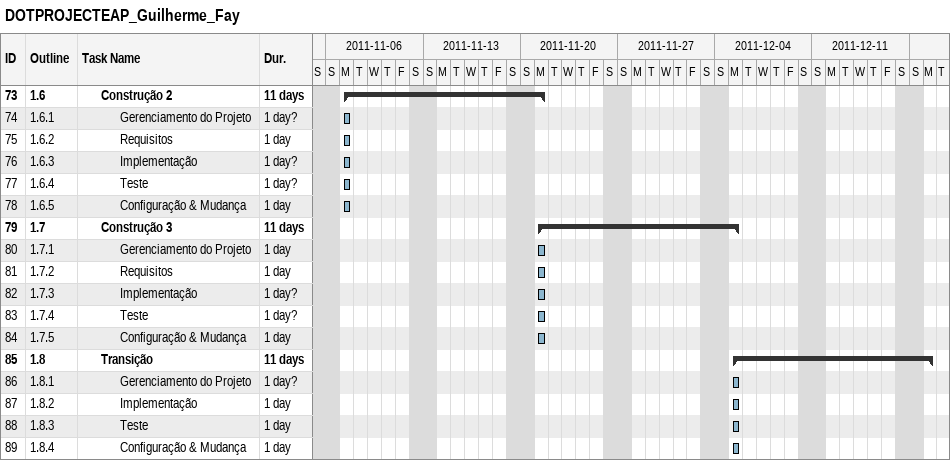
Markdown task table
DOTPROJECTEAP_Guilherme_Fay

| ID | WBS | Task | Duration | Start | Finish |
|---|---|---|---|---|---|
| 73 | 1.6 | **Construção 2** | 11d | 2011-11-07 | 2011-11-21 |
| 74 | 1.6.1 | Gerenciamento do Projeto | 1d? | 2011-11-07 | 2011-11-07 |
| 75 | 1.6.2 | Requisitos | 1d | 2011-11-07 | 2011-11-07 |
| 76 | 1.6.3 | Implementação | 1d? | 2011-11-07 | 2011-11-07 |
| 77 | 1.6.4 | Teste | 1d? | 2011-11-07 | 2011-11-07 |
| 78 | 1.6.5 | Configuração & Mudança | 1d | 2011-11-07 | 2011-11-07 |
| 79 | 1.7 | **Construção 3** | 11d | 2011-11-21 | 2011-12-05 |
| 80 | 1.7.1 | Gerenciamento do Projeto | 1d | 2011-11-21 | 2011-11-21 |
| 81 | 1.7.2 | Requisitos | 1d | 2011-11-21 | 2011-11-21 |
| 82 | 1.7.3 | Implementação | 1d? | 2011-11-21 | 2011-11-21 |
| 83 | 1.7.4 | Teste | 1d? | 2011-11-21 | 2011-11-21 |
| 84 | 1.7.5 | Configuração & Mudança | 1d | 2011-11-21 | 2011-11-21 |
| 85 | 1.8 | **Transição** | 11d | 2011-12-05 | 2011-12-19 |
| 86 | 1.8.1 | Gerenciamento do Projeto | 1d? | 2011-12-05 | 2011-12-05 |
| 87 | 1.8.2 | Implementação | 1d | 2011-12-05 | 2011-12-05 |
| 88 | 1.8.3 | Teste | 1d | 2011-12-05 | 2011-12-05 |
| 89 | 1.8.4 | Configuração & Mudança | 1d | 2011-12-05 | 2011-12-05 |
